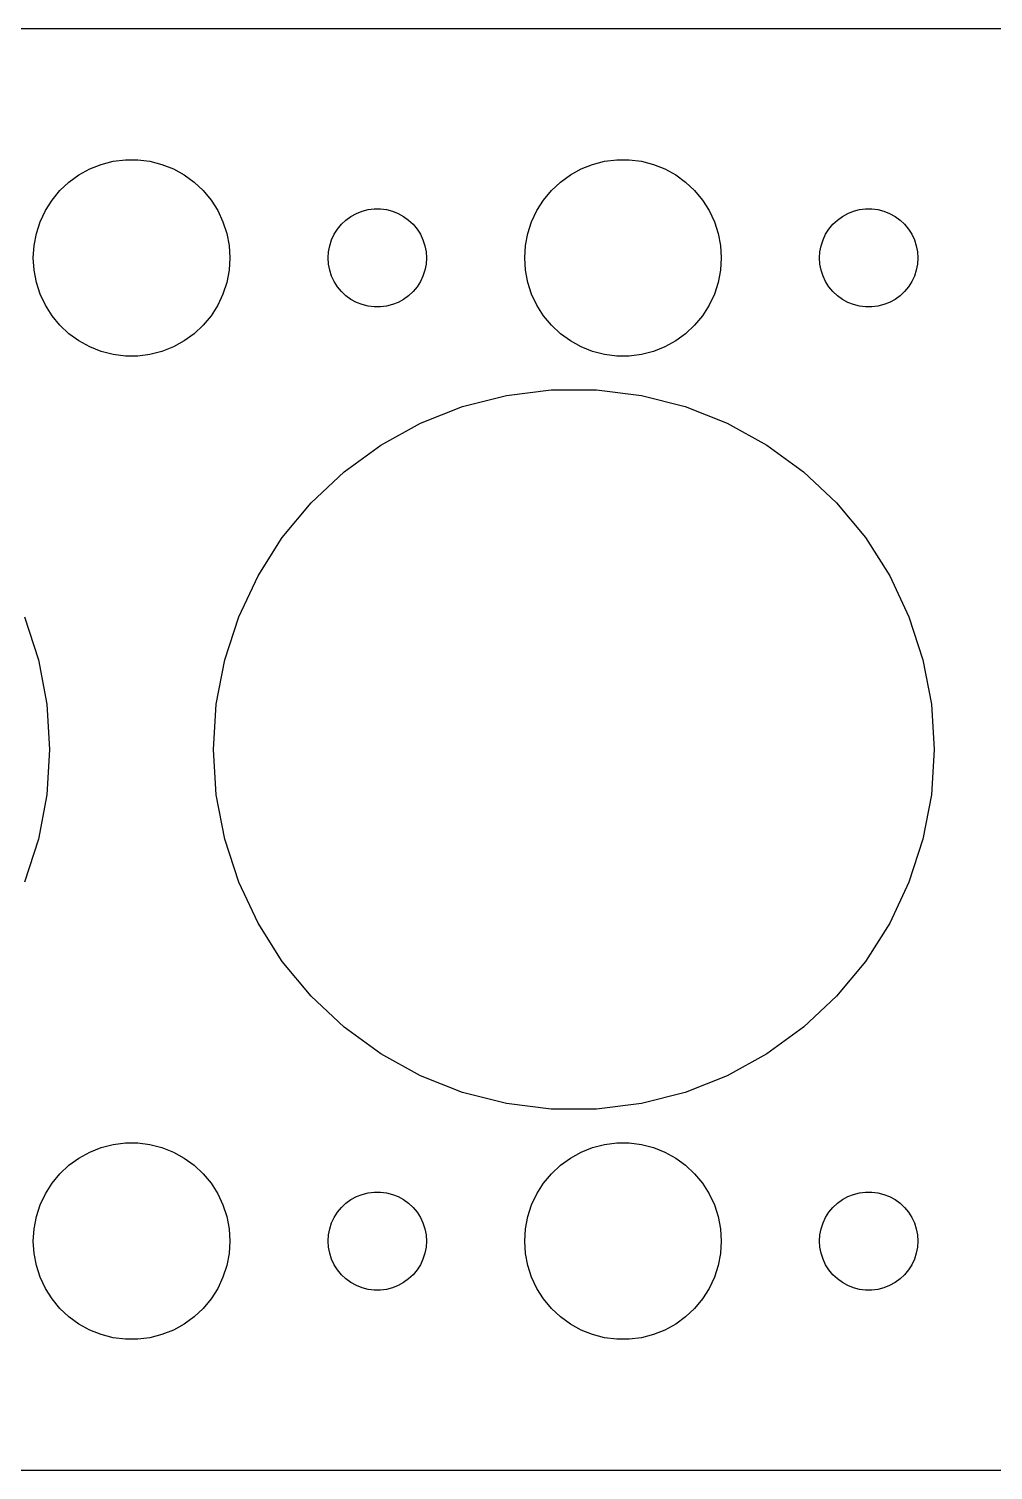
# Model space of a CAD drawing. Header units: metres. Extents: x -67 to 67, y 32 to 76.
# Drawn here: x -3.14 to 26.3, y 32.01 to 75.99 of the extents above; entities that cross this region are included whole.
import ezdxf

# ---------------------------------------------------------------- set-up
doc = ezdxf.new("R2010")
doc.units = ezdxf.units.M

msp = doc.modelspace()

# ---------------------------------------------------------------- linework, layer by layer
for p, q in [((62.3139, 75.9901), (-62.3139, 75.9901)), ((-1.60747, 71.533), (-1.27733, 71.7145)), ((-1.27733, 71.7145), (-0.92705, 71.8532)), ((-0.92705, 71.8532), (-0.56213, 71.9469)), ((-0.56213, 71.9469), (-0.18837, 71.9941)), ((-0.18837, 71.9941), (0.18837, 71.9941)), ((0.18837, 71.9941), (0.56213, 71.9469)), ((0.56213, 71.9469), (0.92705, 71.8532)), ((0.92705, 71.8532), (1.27733, 71.7145)), ((1.27733, 71.7145), (1.60747, 71.533)), ((13.3925, 71.533), (13.7227, 71.7145)), ((13.7227, 71.7145), (14.0729, 71.8532)), ((14.0729, 71.8532), (14.4379, 71.9469)), ((14.4379, 71.9469), (14.8116, 71.9941)), ((14.8116, 71.9941), (15.1884, 71.9941)), ((15.1884, 71.9941), (15.5621, 71.9469)), ((15.5621, 71.9469), (15.927, 71.8532)), ((15.927, 71.8532), (16.2773, 71.7145)), ((16.2773, 71.7145), (16.6075, 71.533)), ((-2.1869, 71.0536), (-1.91226, 71.3115)), ((-1.91226, 71.3115), (-1.60747, 71.533)), ((1.60747, 71.533), (1.91226, 71.3115)), ((1.91226, 71.3115), (2.1869, 71.0536)), ((12.8131, 71.0536), (13.0877, 71.3115)), ((13.0877, 71.3115), (13.3925, 71.533)), ((16.6075, 71.533), (16.9123, 71.3115)), ((16.9123, 71.3115), (17.1869, 71.0536)), ((-2.42705, 70.7634), (-2.1869, 71.0536)), ((2.1869, 71.0536), (2.42705, 70.7634)), ((12.5729, 70.7634), (12.8131, 71.0536)), ((17.1869, 71.0536), (17.427, 70.7634)), ((-2.78932, 70.1044), (-2.62891, 70.4453)), ((-2.62891, 70.4453), (-2.42705, 70.7634)), ((2.42705, 70.7634), (2.62891, 70.4453)), ((2.62891, 70.4453), (2.78932, 70.1044)), ((6.86133, 70.3572), (7.03647, 70.4266)), ((7.03647, 70.4266), (7.21892, 70.4734)), ((7.21892, 70.4734), (7.40581, 70.497)), ((7.40581, 70.497), (7.59418, 70.497)), ((7.59418, 70.497), (7.78107, 70.4734)), ((7.78107, 70.4734), (7.96352, 70.4266)), ((7.96352, 70.4266), (8.13866, 70.3572)), ((12.2107, 70.1044), (12.3711, 70.4453)), ((12.3711, 70.4453), (12.5729, 70.7634)), ((17.427, 70.7634), (17.6289, 70.4453)), ((17.6289, 70.4453), (17.7893, 70.1044)), ((21.8613, 70.3572), (22.0365, 70.4266)), ((22.0365, 70.4266), (22.2189, 70.4734)), ((22.2189, 70.4734), (22.4058, 70.497)), ((22.4058, 70.497), (22.5942, 70.497)), ((22.5942, 70.497), (22.7811, 70.4734)), ((22.7811, 70.4734), (22.9635, 70.4266)), ((22.9635, 70.4266), (23.1387, 70.3572)), ((-2.90575, 69.7461), (-2.78932, 70.1044)), ((2.78932, 70.1044), (2.90575, 69.7461)), ((6.28647, 69.8817), (6.40654, 70.0268)), ((6.40654, 70.0268), (6.54385, 70.1558)), ((6.54385, 70.1558), (6.69626, 70.2665)), ((6.69626, 70.2665), (6.86133, 70.3572)), ((8.13866, 70.3572), (8.30373, 70.2665)), ((8.30373, 70.2665), (8.45613, 70.1558)), ((8.45613, 70.1558), (8.59344, 70.0268)), ((8.59344, 70.0268), (8.71352, 69.8817)), ((12.0942, 69.7461), (12.2107, 70.1044)), ((17.7893, 70.1044), (17.9057, 69.7461)), ((21.2865, 69.8817), (21.4065, 70.0268)), ((21.4065, 70.0268), (21.5439, 70.1558)), ((21.5439, 70.1558), (21.6963, 70.2665)), ((21.6963, 70.2665), (21.8613, 70.3572)), ((23.1387, 70.3572), (23.3037, 70.2665)), ((23.3037, 70.2665), (23.4561, 70.1558)), ((23.4561, 70.1558), (23.5934, 70.0268)), ((23.5934, 70.0268), (23.7135, 69.8817)), ((-2.97633, 69.376), (-2.90575, 69.7461)), ((2.90575, 69.7461), (2.97633, 69.376)), ((6.04712, 69.373), (6.10533, 69.5522)), ((6.10533, 69.5522), (6.18553, 69.7226)), ((6.18553, 69.7226), (6.28647, 69.8817)), ((8.71352, 69.8817), (8.81445, 69.7226)), ((8.81445, 69.7226), (8.89465, 69.5522)), ((8.89465, 69.5522), (8.95287, 69.373)), ((12.0237, 69.376), (12.0942, 69.7461)), ((17.9057, 69.7461), (17.9763, 69.376)), ((21.0471, 69.373), (21.1053, 69.5522)), ((21.1053, 69.5522), (21.1855, 69.7226)), ((21.1855, 69.7226), (21.2865, 69.8817)), ((23.7135, 69.8817), (23.8145, 69.7226)), ((23.8145, 69.7226), (23.8947, 69.5522)), ((23.8947, 69.5522), (23.9529, 69.373)), ((-3, 69), (-2.97633, 69.376)), ((2.97633, 69.376), (3, 69)), ((6, 69), (6.01183, 69.188)), ((6.01183, 69.188), (6.04712, 69.373)), ((8.95287, 69.373), (8.98816, 69.188)), ((8.98816, 69.188), (9, 69)), ((12, 69), (12.0237, 69.376)), ((17.9763, 69.376), (18, 69)), ((21, 69), (21.0118, 69.188)), ((21.0118, 69.188), (21.0471, 69.373)), ((23.9529, 69.373), (23.9882, 69.188)), ((23.9882, 69.188), (24, 69)), ((-2.97633, 68.624), (-3, 69)), ((-2.90575, 68.2539), (-2.97633, 68.624)), ((2.97633, 68.624), (2.90575, 68.2539)), ((3, 69), (2.97633, 68.624)), ((6.01183, 68.812), (6, 69)), ((6.04712, 68.627), (6.01183, 68.812)), ((6.10533, 68.4478), (6.04712, 68.627)), ((8.95287, 68.627), (8.89465, 68.4478)), ((8.98816, 68.812), (8.95287, 68.627)), ((9, 69), (8.98816, 68.812)), ((12.0237, 68.624), (12, 69)), ((12.0942, 68.2539), (12.0237, 68.624)), ((17.9763, 68.624), (17.9057, 68.2539)), ((18, 69), (17.9763, 68.624)), ((21.0118, 68.812), (21, 69)), ((21.0471, 68.627), (21.0118, 68.812)), ((21.1053, 68.4478), (21.0471, 68.627)), ((23.9529, 68.627), (23.8947, 68.4478)), ((23.9882, 68.812), (23.9529, 68.627)), ((24, 69), (23.9882, 68.812)), ((-2.78932, 67.8956), (-2.90575, 68.2539)), ((2.90575, 68.2539), (2.78932, 67.8956)), ((6.18553, 68.2774), (6.10533, 68.4478)), ((6.28647, 68.1183), (6.18553, 68.2774)), ((8.81445, 68.2774), (8.71352, 68.1183)), ((8.89465, 68.4478), (8.81445, 68.2774)), ((12.2107, 67.8956), (12.0942, 68.2539)), ((17.9057, 68.2539), (17.7893, 67.8956)), ((21.1855, 68.2774), (21.1053, 68.4478)), ((21.2865, 68.1183), (21.1855, 68.2774)), ((23.8145, 68.2774), (23.7135, 68.1183)), ((23.8947, 68.4478), (23.8145, 68.2774)), ((-2.62891, 67.5547), (-2.78932, 67.8956)), ((2.78932, 67.8956), (2.62891, 67.5547)), ((6.40654, 67.9732), (6.28647, 68.1183)), ((6.54385, 67.8442), (6.40654, 67.9732)), ((6.69626, 67.7335), (6.54385, 67.8442)), ((6.86133, 67.6427), (6.69626, 67.7335)), ((8.30373, 67.7335), (8.13866, 67.6427)), ((8.45613, 67.8442), (8.30373, 67.7335)), ((8.59344, 67.9732), (8.45613, 67.8442)), ((8.71352, 68.1183), (8.59344, 67.9732)), ((12.3711, 67.5547), (12.2107, 67.8956)), ((17.7893, 67.8956), (17.6289, 67.5547)), ((21.4065, 67.9732), (21.2865, 68.1183)), ((21.5439, 67.8442), (21.4065, 67.9732)), ((21.6963, 67.7335), (21.5439, 67.8442)), ((21.8613, 67.6427), (21.6963, 67.7335)), ((23.3037, 67.7335), (23.1387, 67.6427)), ((23.4561, 67.8442), (23.3037, 67.7335)), ((23.5934, 67.9732), (23.4561, 67.8442)), ((23.7135, 68.1183), (23.5934, 67.9732)), ((-2.42705, 67.2366), (-2.62891, 67.5547)), ((2.62891, 67.5547), (2.42705, 67.2366)), ((7.03647, 67.5734), (6.86133, 67.6427)), ((7.21892, 67.5266), (7.03647, 67.5734)), ((7.40581, 67.5029), (7.21892, 67.5266)), ((7.59418, 67.5029), (7.40581, 67.5029)), ((7.78107, 67.5266), (7.59418, 67.5029)), ((7.96352, 67.5734), (7.78107, 67.5266)), ((8.13866, 67.6427), (7.96352, 67.5734)), ((12.5729, 67.2366), (12.3711, 67.5547)), ((17.6289, 67.5547), (17.427, 67.2366)), ((22.0365, 67.5734), (21.8613, 67.6427)), ((22.2189, 67.5266), (22.0365, 67.5734)), ((22.4058, 67.5029), (22.2189, 67.5266)), ((22.5942, 67.5029), (22.4058, 67.5029)), ((22.7811, 67.5266), (22.5942, 67.5029)), ((22.9635, 67.5734), (22.7811, 67.5266)), ((23.1387, 67.6427), (22.9635, 67.5734)), ((-2.1869, 66.9464), (-2.42705, 67.2366)), ((-1.91226, 66.6884), (-2.1869, 66.9464)), ((2.1869, 66.9464), (1.91226, 66.6884)), ((2.42705, 67.2366), (2.1869, 66.9464)), ((12.8131, 66.9464), (12.5729, 67.2366)), ((13.0877, 66.6884), (12.8131, 66.9464)), ((17.1869, 66.9464), (16.9123, 66.6884)), ((17.427, 67.2366), (17.1869, 66.9464)), ((-1.60747, 66.467), (-1.91226, 66.6884)), ((-1.27733, 66.2855), (-1.60747, 66.467)), ((1.60747, 66.467), (1.27733, 66.2855)), ((1.91226, 66.6884), (1.60747, 66.467)), ((13.3925, 66.467), (13.0877, 66.6884)), ((13.7227, 66.2855), (13.3925, 66.467)), ((16.6075, 66.467), (16.2773, 66.2855)), ((16.9123, 66.6884), (16.6075, 66.467)), ((-0.92705, 66.1468), (-1.27733, 66.2855)), ((-0.56213, 66.0531), (-0.92705, 66.1468)), ((-0.18837, 66.0059), (-0.56213, 66.0531)), ((0.18837, 66.0059), (-0.18837, 66.0059)), ((0.56213, 66.0531), (0.18837, 66.0059)), ((0.92705, 66.1468), (0.56213, 66.0531)), ((1.27733, 66.2855), (0.92705, 66.1468)), ((14.0729, 66.1468), (13.7227, 66.2855)), ((14.4379, 66.0531), (14.0729, 66.1468)), ((14.8116, 66.0059), (14.4379, 66.0531)), ((15.1884, 66.0059), (14.8116, 66.0059)), ((15.5621, 66.0531), (15.1884, 66.0059)), ((15.927, 66.1468), (15.5621, 66.0531)), ((16.2773, 66.2855), (15.927, 66.1468)), ((10.1008, 64.4616), (11.4388, 64.8051)), ((11.4388, 64.8051), (12.8093, 64.9783)), ((12.8093, 64.9783), (14.1907, 64.9783)), ((14.1907, 64.9783), (15.5612, 64.8051)), ((15.5612, 64.8051), (16.8992, 64.4616)), ((8.81642, 63.9531), (10.1008, 64.4616)), ((16.8992, 64.4616), (18.1836, 63.9531)), ((7.6059, 63.2876), (8.81642, 63.9531)), ((18.1836, 63.9531), (19.3941, 63.2876)), ((6.48833, 62.4756), (7.6059, 63.2876)), ((19.3941, 63.2876), (20.5117, 62.4756)), ((5.48134, 61.53), (6.48833, 62.4756)), ((20.5117, 62.4756), (21.5186, 61.53)), ((4.6008, 60.4656), (5.48134, 61.53)), ((21.5186, 61.53), (22.3992, 60.4656)), ((3.86063, 59.2993), (4.6008, 60.4656)), ((22.3992, 60.4656), (23.1394, 59.2993)), ((3.27245, 58.0494), (3.86063, 59.2993)), ((23.1394, 59.2993), (23.7275, 58.0494)), ((-3.27245, 58.0494), (-2.84558, 56.7356)), ((2.84558, 56.7356), (3.27245, 58.0494)), ((23.7275, 58.0494), (24.1544, 56.7356)), ((-2.84558, 56.7356), (-2.58673, 55.3787)), ((2.58673, 55.3787), (2.84558, 56.7356)), ((24.1544, 56.7356), (24.4133, 55.3787)), ((-2.58673, 55.3787), (-2.5, 54)), ((2.5, 54), (2.58673, 55.3787)), ((24.4133, 55.3787), (24.5, 54)), ((-2.5, 54), (-2.58673, 52.6213)), ((2.58673, 52.6213), (2.5, 54)), ((24.5, 54), (24.4133, 52.6213)), ((-2.58673, 52.6213), (-2.84558, 51.2644)), ((2.84558, 51.2644), (2.58673, 52.6213)), ((24.4133, 52.6213), (24.1544, 51.2644)), ((-2.84558, 51.2644), (-3.27245, 49.9506)), ((3.27245, 49.9506), (2.84558, 51.2644)), ((24.1544, 51.2644), (23.7275, 49.9506)), ((3.86063, 48.7007), (3.27245, 49.9506)), ((23.7275, 49.9506), (23.1394, 48.7007)), ((4.6008, 47.5344), (3.86063, 48.7007)), ((23.1394, 48.7007), (22.3992, 47.5344)), ((5.48134, 46.47), (4.6008, 47.5344)), ((22.3992, 47.5344), (21.5186, 46.47)), ((6.48833, 45.5244), (5.48134, 46.47)), ((21.5186, 46.47), (20.5117, 45.5244)), ((7.6059, 44.7124), (6.48833, 45.5244)), ((20.5117, 45.5244), (19.3941, 44.7124)), ((8.81642, 44.0469), (7.6059, 44.7124)), ((19.3941, 44.7124), (18.1836, 44.0469)), ((10.1008, 43.5384), (8.81642, 44.0469)), ((18.1836, 44.0469), (16.8992, 43.5384)), ((11.4388, 43.1949), (10.1008, 43.5384)), ((12.8093, 43.0217), (11.4388, 43.1949)), ((15.5612, 43.1949), (14.1907, 43.0217)), ((16.8992, 43.5384), (15.5612, 43.1949)), ((14.1907, 43.0217), (12.8093, 43.0217)), ((-1.27733, 41.7145), (-0.92705, 41.8532)), ((-0.92705, 41.8532), (-0.56213, 41.9469)), ((-0.56213, 41.9469), (-0.18837, 41.9941)), ((-0.18837, 41.9941), (0.18837, 41.9941)), ((0.18837, 41.9941), (0.56213, 41.9469)), ((0.56213, 41.9469), (0.92705, 41.8532)), ((0.92705, 41.8532), (1.27733, 41.7145)), ((13.7227, 41.7145), (14.0729, 41.8532)), ((14.0729, 41.8532), (14.4379, 41.9469)), ((14.4379, 41.9469), (14.8116, 41.9941)), ((14.8116, 41.9941), (15.1884, 41.9941)), ((15.1884, 41.9941), (15.5621, 41.9469)), ((15.5621, 41.9469), (15.927, 41.8532)), ((15.927, 41.8532), (16.2773, 41.7145)), ((-1.91226, 41.3116), (-1.60747, 41.533)), ((-1.60747, 41.533), (-1.27733, 41.7145)), ((1.27733, 41.7145), (1.60747, 41.533)), ((1.60747, 41.533), (1.91226, 41.3116)), ((13.0877, 41.3116), (13.3925, 41.533)), ((13.3925, 41.533), (13.7227, 41.7145)), ((16.2773, 41.7145), (16.6075, 41.533)), ((16.6075, 41.533), (16.9123, 41.3116)), ((-2.42705, 40.7634), (-2.1869, 41.0536)), ((-2.1869, 41.0536), (-1.91226, 41.3116)), ((1.91226, 41.3116), (2.1869, 41.0536)), ((2.1869, 41.0536), (2.42705, 40.7634)), ((12.5729, 40.7634), (12.8131, 41.0536)), ((12.8131, 41.0536), (13.0877, 41.3116)), ((16.9123, 41.3116), (17.1869, 41.0536)), ((17.1869, 41.0536), (17.427, 40.7634)), ((-2.62891, 40.4453), (-2.42705, 40.7634)), ((2.42705, 40.7634), (2.62891, 40.4453)), ((7.03647, 40.4266), (7.21892, 40.4734)), ((7.21892, 40.4734), (7.40581, 40.4971)), ((7.40581, 40.4971), (7.59418, 40.4971)), ((7.59418, 40.4971), (7.78107, 40.4734)), ((7.78107, 40.4734), (7.96352, 40.4266)), ((12.3711, 40.4453), (12.5729, 40.7634)), ((17.427, 40.7634), (17.6289, 40.4453)), ((22.0365, 40.4266), (22.2189, 40.4734)), ((22.2189, 40.4734), (22.4058, 40.4971)), ((22.4058, 40.4971), (22.5942, 40.4971)), ((22.5942, 40.4971), (22.7811, 40.4734)), ((22.7811, 40.4734), (22.9635, 40.4266)), ((-2.90575, 39.7461), (-2.78932, 40.1044)), ((-2.78932, 40.1044), (-2.62891, 40.4453)), ((2.62891, 40.4453), (2.78932, 40.1044)), ((2.78932, 40.1044), (2.90575, 39.7461)), ((6.28647, 39.8817), (6.40654, 40.0268)), ((6.40654, 40.0268), (6.54385, 40.1558)), ((6.54385, 40.1558), (6.69626, 40.2665)), ((6.69626, 40.2665), (6.86133, 40.3573)), ((6.86133, 40.3573), (7.03647, 40.4266)), ((7.96352, 40.4266), (8.13866, 40.3573)), ((8.13866, 40.3573), (8.30373, 40.2665)), ((8.30373, 40.2665), (8.45613, 40.1558)), ((8.45613, 40.1558), (8.59344, 40.0268)), ((8.59344, 40.0268), (8.71352, 39.8817)), ((12.0942, 39.7461), (12.2107, 40.1044)), ((12.2107, 40.1044), (12.3711, 40.4453)), ((17.6289, 40.4453), (17.7893, 40.1044)), ((17.7893, 40.1044), (17.9057, 39.7461)), ((21.2865, 39.8817), (21.4065, 40.0268)), ((21.4065, 40.0268), (21.5439, 40.1558)), ((21.5439, 40.1558), (21.6963, 40.2665)), ((21.6963, 40.2665), (21.8613, 40.3573)), ((21.8613, 40.3573), (22.0365, 40.4266)), ((22.9635, 40.4266), (23.1387, 40.3573)), ((23.1387, 40.3573), (23.3037, 40.2665)), ((23.3037, 40.2665), (23.4561, 40.1558)), ((23.4561, 40.1558), (23.5934, 40.0268)), ((23.5934, 40.0268), (23.7135, 39.8817)), ((-2.97633, 39.376), (-2.90575, 39.7461)), ((2.90575, 39.7461), (2.97633, 39.376)), ((6.10533, 39.5522), (6.18553, 39.7226)), ((6.18553, 39.7226), (6.28647, 39.8817)), ((8.71352, 39.8817), (8.81445, 39.7226)), ((8.81445, 39.7226), (8.89465, 39.5522)), ((12.0237, 39.376), (12.0942, 39.7461)), ((17.9057, 39.7461), (17.9763, 39.376)), ((21.1053, 39.5522), (21.1855, 39.7226)), ((21.1855, 39.7226), (21.2865, 39.8817)), ((23.7135, 39.8817), (23.8145, 39.7226)), ((23.8145, 39.7226), (23.8947, 39.5522)), ((-3, 39), (-2.97633, 39.376)), ((2.97633, 39.376), (3, 39)), ((6, 39), (6.01183, 39.188)), ((6.01183, 39.188), (6.04712, 39.373)), ((6.04712, 39.373), (6.10533, 39.5522)), ((8.89465, 39.5522), (8.95287, 39.373)), ((8.95287, 39.373), (8.98816, 39.188)), ((8.98816, 39.188), (9, 39)), ((12, 39), (12.0237, 39.376)), ((17.9763, 39.376), (18, 39)), ((21, 39), (21.0118, 39.188)), ((21.0118, 39.188), (21.0471, 39.373)), ((21.0471, 39.373), (21.1053, 39.5522)), ((23.8947, 39.5522), (23.9529, 39.373)), ((23.9529, 39.373), (23.9882, 39.188)), ((23.9882, 39.188), (24, 39)), ((-2.97633, 38.624), (-3, 39)), ((3, 39), (2.97633, 38.624)), ((6.01183, 38.812), (6, 39)), ((6.04712, 38.627), (6.01183, 38.812)), ((8.98816, 38.812), (8.95287, 38.627)), ((9, 39), (8.98816, 38.812)), ((12.0237, 38.624), (12, 39)), ((18, 39), (17.9763, 38.624)), ((21.0118, 38.812), (21, 39)), ((21.0471, 38.627), (21.0118, 38.812)), ((23.9882, 38.812), (23.9529, 38.627)), ((24, 39), (23.9882, 38.812)), ((-2.90575, 38.2539), (-2.97633, 38.624)), ((2.97633, 38.624), (2.90575, 38.2539)), ((6.10533, 38.4478), (6.04712, 38.627)), ((6.18553, 38.2774), (6.10533, 38.4478)), ((6.28647, 38.1183), (6.18553, 38.2774)), ((8.81445, 38.2774), (8.71352, 38.1183)), ((8.89465, 38.4478), (8.81445, 38.2774)), ((8.95287, 38.627), (8.89465, 38.4478)), ((12.0942, 38.2539), (12.0237, 38.624)), ((17.9763, 38.624), (17.9057, 38.2539)), ((21.1053, 38.4478), (21.0471, 38.627)), ((21.1855, 38.2774), (21.1053, 38.4478)), ((21.2865, 38.1183), (21.1855, 38.2774)), ((23.8145, 38.2774), (23.7135, 38.1183)), ((23.8947, 38.4478), (23.8145, 38.2774)), ((23.9529, 38.627), (23.8947, 38.4478)), ((-2.78932, 37.8956), (-2.90575, 38.2539)), ((-2.62891, 37.5547), (-2.78932, 37.8956)), ((2.78932, 37.8956), (2.62891, 37.5547)), ((2.90575, 38.2539), (2.78932, 37.8956)), ((6.40654, 37.9732), (6.28647, 38.1183)), ((6.54385, 37.8442), (6.40654, 37.9732)), ((6.69626, 37.7335), (6.54385, 37.8442)), ((8.45613, 37.8442), (8.30373, 37.7335)), ((8.59344, 37.9732), (8.45613, 37.8442)), ((8.71352, 38.1183), (8.59344, 37.9732)), ((12.2107, 37.8956), (12.0942, 38.2539)), ((12.3711, 37.5547), (12.2107, 37.8956)), ((17.7893, 37.8956), (17.6289, 37.5547)), ((17.9057, 38.2539), (17.7893, 37.8956)), ((21.4065, 37.9732), (21.2865, 38.1183)), ((21.5439, 37.8442), (21.4065, 37.9732)), ((21.6963, 37.7335), (21.5439, 37.8442)), ((23.4561, 37.8442), (23.3037, 37.7335)), ((23.5934, 37.9732), (23.4561, 37.8442)), ((23.7135, 38.1183), (23.5934, 37.9732)), ((-2.42705, 37.2366), (-2.62891, 37.5547)), ((2.62891, 37.5547), (2.42705, 37.2366)), ((6.86133, 37.6428), (6.69626, 37.7335)), ((7.03647, 37.5734), (6.86133, 37.6428)), ((7.21892, 37.5266), (7.03647, 37.5734)), ((7.40581, 37.503), (7.21892, 37.5266)), ((7.59418, 37.503), (7.40581, 37.503)), ((7.78107, 37.5266), (7.59418, 37.503)), ((7.96352, 37.5734), (7.78107, 37.5266)), ((8.13866, 37.6428), (7.96352, 37.5734)), ((8.30373, 37.7335), (8.13866, 37.6428)), ((12.5729, 37.2366), (12.3711, 37.5547)), ((17.6289, 37.5547), (17.427, 37.2366)), ((21.8613, 37.6428), (21.6963, 37.7335)), ((22.0365, 37.5734), (21.8613, 37.6428)), ((22.2189, 37.5266), (22.0365, 37.5734)), ((22.4058, 37.503), (22.2189, 37.5266)), ((22.5942, 37.503), (22.4058, 37.503)), ((22.7811, 37.5266), (22.5942, 37.503)), ((22.9635, 37.5734), (22.7811, 37.5266)), ((23.1387, 37.6428), (22.9635, 37.5734)), ((23.3037, 37.7335), (23.1387, 37.6428)), ((-2.1869, 36.9464), (-2.42705, 37.2366)), ((-1.91226, 36.6885), (-2.1869, 36.9464)), ((2.1869, 36.9464), (1.91226, 36.6885)), ((2.42705, 37.2366), (2.1869, 36.9464)), ((12.8131, 36.9464), (12.5729, 37.2366)), ((13.0877, 36.6885), (12.8131, 36.9464)), ((17.1869, 36.9464), (16.9123, 36.6885)), ((17.427, 37.2366), (17.1869, 36.9464)), ((-1.60747, 36.467), (-1.91226, 36.6885)), ((1.91226, 36.6885), (1.60747, 36.467)), ((13.3925, 36.467), (13.0877, 36.6885)), ((16.9123, 36.6885), (16.6075, 36.467)), ((-1.27733, 36.2855), (-1.60747, 36.467)), ((-0.92705, 36.1468), (-1.27733, 36.2855)), ((-0.56213, 36.0531), (-0.92705, 36.1468)), ((0.92705, 36.1468), (0.56213, 36.0531)), ((1.27733, 36.2855), (0.92705, 36.1468)), ((1.60747, 36.467), (1.27733, 36.2855)), ((13.7227, 36.2855), (13.3925, 36.467)), ((14.0729, 36.1468), (13.7227, 36.2855)), ((14.4379, 36.0531), (14.0729, 36.1468)), ((15.927, 36.1468), (15.5621, 36.0531)), ((16.2773, 36.2855), (15.927, 36.1468)), ((16.6075, 36.467), (16.2773, 36.2855)), ((-0.18837, 36.0059), (-0.56213, 36.0531)), ((0.18837, 36.0059), (-0.18837, 36.0059)), ((0.56213, 36.0531), (0.18837, 36.0059)), ((14.8116, 36.0059), (14.4379, 36.0531)), ((15.1884, 36.0059), (14.8116, 36.0059)), ((15.5621, 36.0531), (15.1884, 36.0059)), ((-62.3139, 32.0099), (62.3139, 32.0099))]:
    msp.add_line(p, q)

doc.saveas('drawing.dxf')
